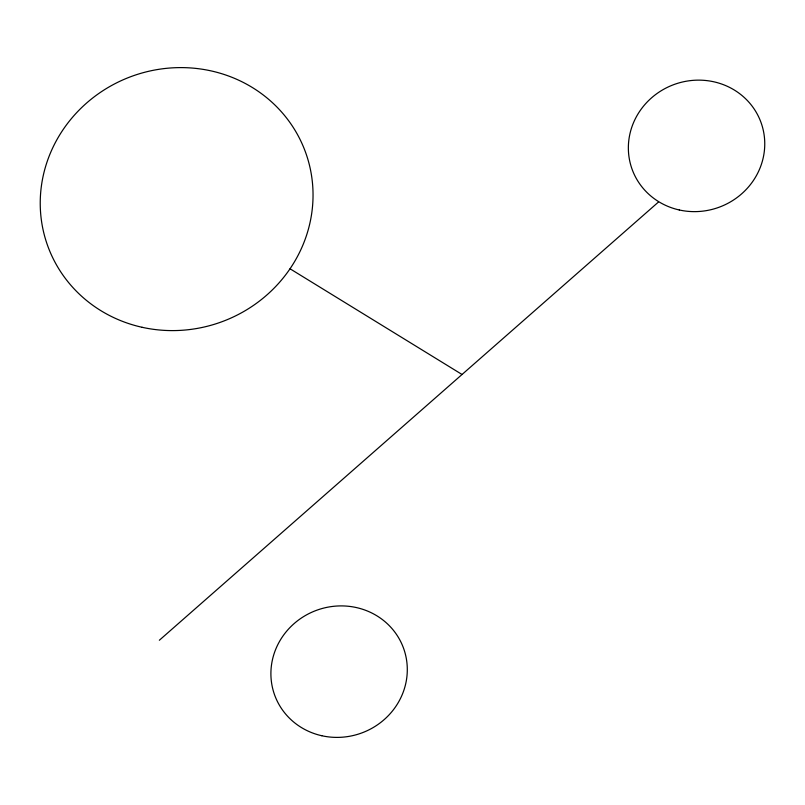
<?xml version="1.0" encoding="UTF-8"?>
<svg xmlns="http://www.w3.org/2000/svg" width="805" height="805" viewBox="0 0 805 805"><rect width="100%" height="100%" fill="white"/><g stroke="black" fill="none" stroke-linecap="round" stroke-linejoin="round"><path stroke-width="1.21" d="M159.35 640.247L658.259 202.216M290.031 268.779L462.04 374.486M142.072 327.283A137.152 130.732 -20.1 0 0 308.194 160.447A137.152 130.732 -20.1 0 0 79.645 109.571A137.152 130.732 -20.1 0 0 142.072 327.283M679.269 209.974A68.576 65.366 -20.1 0 0 762.335 126.556A68.576 65.366 -20.1 0 0 648.065 101.118A68.576 65.366 -20.1 0 0 679.269 209.974M321.819 735.74A68.576 65.366 -20.1 0 0 404.875 652.322A68.576 65.366 -20.1 0 0 290.605 626.884A68.576 65.366 -20.1 0 0 321.819 735.74"/></g></svg>
